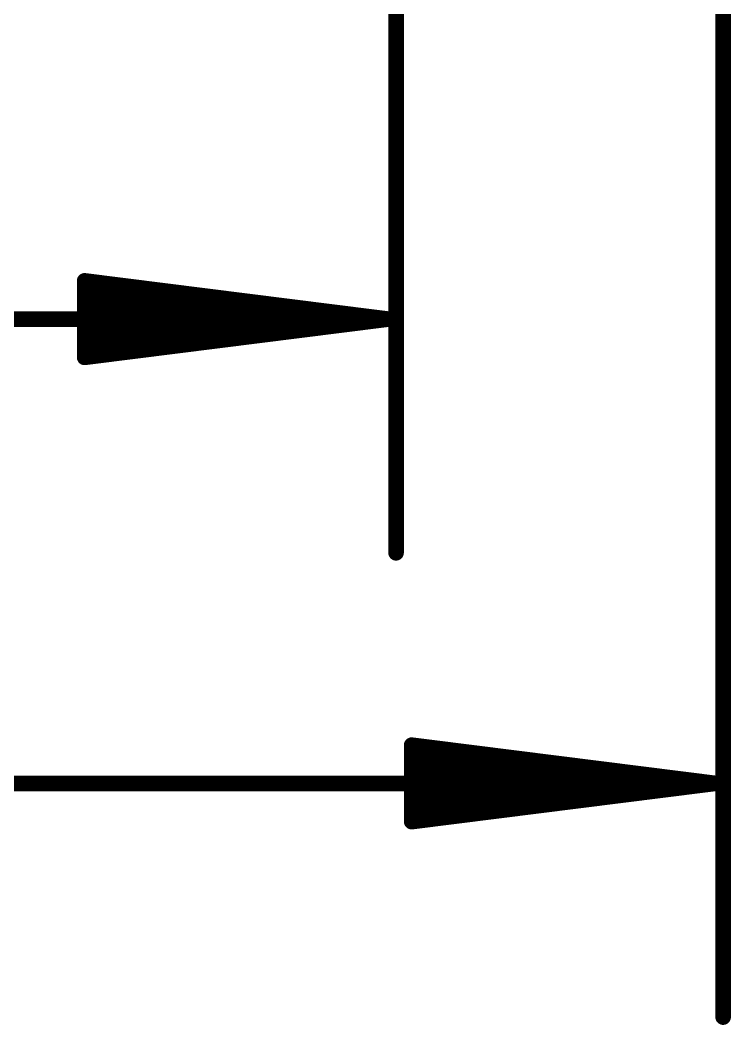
# Model space of a CAD drawing. Extents: x -9.1 to 30.1, y -12.8 to 22.4.
# Drawn here: x 14.39 to 20.32, y -12.81 to -4.43 of the extents above; entities that cross this region are included whole.
import ezdxf

# ---------------------------------------------------------------- set-up
doc = ezdxf.new("R2010")
doc.units = 0
doc.layers.add('47', color=253, linetype='CONTINUOUS')

msp = doc.modelspace()

# ---------------------------------------------------------------- linework, layer by layer
at = {"layer": '47', "const_width": 0.13}
for points in [[(20.2565, -0.889), (20.2565, -12.745)], [(17.526, -1.651), (17.526, -8.8715)], [(17.461, -6.9215), (14.926, -6.6023)], [(14.926, -6.6023), (14.926, -7.2407)], [(17.461, -6.9215), (14.926, -6.6615)], [(17.461, -6.9215), (14.926, -6.7915)], [(-2.602, -6.9215), (17.461, -6.9215)], [(14.926, -7.2407), (17.461, -6.9215)], [(14.926, -7.0515), (17.461, -6.9215)], [(14.926, -7.1815), (17.461, -6.9215)], [(20.1915, -10.795), (17.6565, -10.4758)], [(17.6565, -10.4758), (17.6565, -11.1142)], [(20.1915, -10.795), (17.6565, -10.535)], [(20.1915, -10.795), (17.6565, -10.665)], [(-5.0785, -10.795), (20.1915, -10.795)], [(17.6565, -11.1142), (20.1915, -10.795)], [(17.6565, -10.925), (20.1915, -10.795)], [(17.6565, -11.055), (20.1915, -10.795)]]:
    msp.add_lwpolyline(points, dxfattribs=at)
at = {"layer": '47', "const_width": 0.065}
for points in [[(14.9301, -6.57, 1), (14.9219, -6.6345)], [(14.9585, -6.6023, 1), (14.8935, -6.6023)], [(14.9293, -6.6292, 1), (14.9227, -6.6938)], [(14.9277, -6.759, 1), (14.9243, -6.824)], [(17.4651, -6.9537, 1), (17.4569, -6.8893)], [(17.4569, -6.9537, 1), (17.4651, -6.8893)], [(17.4643, -6.9538, 1), (17.4577, -6.8892)], [(17.4577, -6.9538, 1), (17.4643, -6.8892)], [(17.4593, -6.954, 1), (17.4627, -6.889)], [(17.4627, -6.954, 1), (17.4593, -6.889)], [(17.461, -6.954, 1), (17.461, -6.889)], [(14.9243, -7.019, 1), (14.9277, -7.084)], [(14.9227, -7.1492, 1), (14.9293, -7.2138)], [(14.9219, -7.2085, 1), (14.9301, -7.273)], [(14.8935, -7.2407, 1), (14.9585, -7.2407)], [(17.4935, -8.8715, 1), (17.5585, -8.8715)], [(17.6606, -10.4435, 1), (17.6524, -10.508)], [(17.689, -10.4758, 1), (17.624, -10.4758)], [(17.6598, -10.5027, 1), (17.6532, -10.5673)], [(17.6582, -10.6325, 1), (17.6548, -10.6975)], [(20.1956, -10.8272, 1), (20.1874, -10.7628)], [(20.1874, -10.8272, 1), (20.1956, -10.7628)], [(20.1948, -10.8273, 1), (20.1882, -10.7627)], [(20.1882, -10.8273, 1), (20.1948, -10.7627)], [(20.1898, -10.8275, 1), (20.1932, -10.7625)], [(20.1932, -10.8275, 1), (20.1898, -10.7625)], [(20.1915, -10.8275, 1), (20.1915, -10.7625)], [(17.6548, -10.8925, 1), (17.6582, -10.9575)], [(17.6532, -11.0227, 1), (17.6598, -11.0873)], [(17.6524, -11.082, 1), (17.6606, -11.1465)], [(17.624, -11.1142, 1), (17.689, -11.1142)], [(20.224, -12.745, 1), (20.289, -12.745)]]:
    msp.add_lwpolyline(points, format="xyb", dxfattribs=at)

doc.saveas('drawing.dxf')
